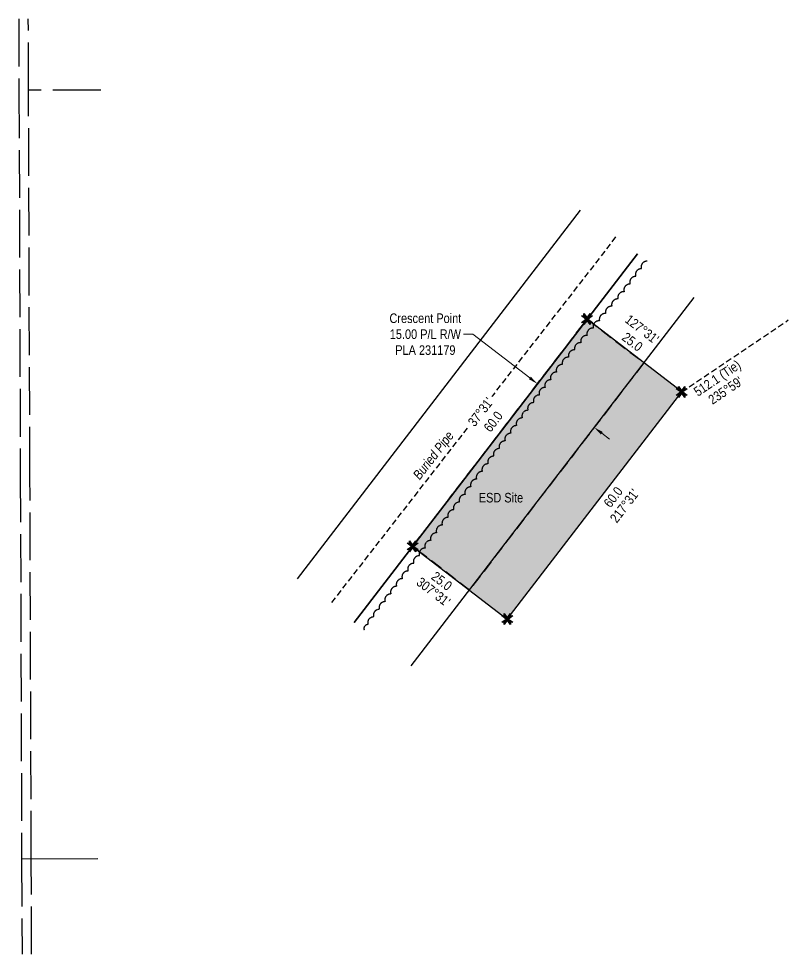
# Model space of a CAD drawing. Extents: x 515119 to 516954, y 6027094 to 6028081.
# Drawn here: x 516148 to 516954, y 6027102 to 6028081 of the extents above; entities that cross this region are included whole.
import ezdxf
from ezdxf.enums import TextEntityAlignment as Align

# ---------------------------------------------------------------- set-up
doc = ezdxf.new("R2010")
doc.units = 0
doc.header["$LTSCALE"] = 5
doc.header["$PDSIZE"] = 0.5
for name, pattern in [('0', [1, 1, 0]), ('foc-ACCESSROAD', [3.75, 2.5, -1.25]), ('foc-QUARTERLINE', [33, 25, -3, 2, -3]), ('foc-TIELINE', [1.875, 1.25, -0.625]), ('foc-UNSURVEYED', [12.5, 10, -2.5]), ('UG_PIPE', [1.875, 1.25, -0.625])]:
    doc.linetypes.add(name, pattern=pattern)
doc.layers.get('Defpoints').update_dxf_attribs({"color": 9})
for name, color, linetype in [('AS-PIPE-UG', 44, 'UG_PIPE'), ('AS-PIPE-UG-T', 44, 'Continuous'), ('C-RW', 13, 'Continuous'), ('C-WS', 13, 'foc-ACCESSROAD'), ('F-RW', 190, 'Continuous'), ('L-BD', 7, 'Continuous'), ('L-MON', 1, 'Continuous'), ('L-SECQ', 8, 'foc-QUARTERLINE'), ('L-TIE', 7, 'foc-TIELINE'), ('L-USEC', 7, 'foc-UNSURVEYED'), ('P-PROPOSED', 10, 'Continuous'), ('P-PROPOSED-H', 21, 'Continuous'), ('T-BUSH', 110, '0')]:
    doc.layers.add(name, color=color, linetype=linetype)
doc.layers.add('C-RW-T', color=13, linetype='Continuous', lineweight=9)
doc.layers.add('C-WS-T', color=13, linetype='Continuous', lineweight=9)
doc.layers.add('WITHIN DISPO', color=6, linetype='Continuous', plot=False)
doc.styles.add('80CG', font='ARIALN.TTF', dxfattribs={"height": 10})
doc.styles.add('80L', font='ARIALN.TTF', dxfattribs={"height": 10})
doc.dimstyles.new('Compass 5 000', dxfattribs={"dimscale": 5, "dimtxt": 9, "dimasz": 2, "dimexe": 0.2, "dimexo": 0.0625, "dimgap": 0.5, "dimtad": 0, "dimtih": 1, "dimtoh": 1, "dimzin": 0, "dimdsep": 46, "dimtxsty": '80CG', "dimcen": 0.1, "dimse1": 1, "dimse2": 1, "dimclrd": 256, "dimclrt": 256, "dimaunit": 1, "dimadec": 4, "dimazin": 0, "dimtfac": 0.06, "dimtofl": 0, "dimtmove": 0, "dimatfit": 1, "dimfxl": 0.2, "dimtolj": 1, "dimtzin": 0, "dimlwd": -1, "dimarcsym": 0})

# ---------------------------------------------------------------- blocks, each defined once
blk = doc.blocks.new('TEMP')
h = blk.add_hatch(color=255)
h.dxf.hatch_style = 1
h.paths.add_polyline_path([(0, 0.25), (-0.67, 1.15), (-0.67, 0.67), (-1.15, 0.67), (-0.25, 0), (-1.15, -0.67), (-0.67, -0.67), (-0.67, -1.15), (0, -0.25), (0.67, -1.15), (0.67, -0.67), (1.15, -0.67), (0.25, 0), (1.15, 0.67), (0.67, 0.67), (0.67, 1.15)])
h = blk.add_hatch(color=1)
h.dxf.hatch_style = 1
h.paths.add_polyline_path([(0, 0.08), (-0.57, 0.85), (-0.57, 0.57), (-0.85, 0.57), (-0.08, 0), (-0.85, -0.57), (-0.57, -0.57), (-0.57, -0.85), (0, -0.08), (0.57, -0.85), (0.57, -0.57), (0.85, -0.57), (0.08, 0), (0.85, 0.57), (0.57, 0.57), (0.57, 0.85)])
at = {"color": 1}
for p, q in [((-0.08, 0), (0.08, 0)), ((0, 0.08), (0, -0.08))]:
    blk.add_line(p, q, dxfattribs=at)
at = {"color": 255, "flags": 128}
blk.add_lwpolyline([(-0.25, 0), (-1.15, 0.67), (-0.67, 0.67), (-0.67, 1.15), (0, 0.25), (0.67, 1.15), (0.67, 0.67), (1.15, 0.67), (0.25, 0), (1.15, -0.67), (0.67, -0.67), (0.67, -1.15), (0, -0.25), (-0.67, -1.15), (-0.67, -0.67), (-1.15, -0.67)], close=True, dxfattribs=at)
at = {"color": 1, "flags": 128}
blk.add_lwpolyline([(-0.08, 0), (-0.85, 0.57), (-0.57, 0.57), (-0.57, 0.85), (0, 0.08), (0.57, 0.85), (0.57, 0.57), (0.85, 0.57), (0.08, 0), (0.85, -0.57), (0.57, -0.57), (0.57, -0.85), (0, -0.08), (-0.57, -0.85), (-0.57, -0.57), (-0.85, -0.57)], close=True, dxfattribs=at)
blk = doc.blocks.new('*D1114')
at = {"layer": 'C-RW-T', "transparency": 16777216}
for p, q in [((516623.48, 6027751.02), (516613.48, 6027751.02)), ((516683.12, 6027705.21), (516623.48, 6027751.02)), ((516758.44, 6027647.37), (516766.37, 6027641.28))]:
    blk.add_line(p, q, dxfattribs=at)
for points in [[(516684.14, 6027706.54), (516682.11, 6027703.89), (516691.05, 6027699.12)], [(516759.45, 6027648.7), (516757.42, 6027646.05), (516750.51, 6027653.47)]]:
    blk.add_solid(points, dxfattribs=at)
at = {"layer": 'Defpoints', "color": 0, "transparency": 16777216}
for p in [(516750.51, 6027653.47), (516518.13, 6027473.97), (516577.58, 6027428.31)]:
    blk.add_point(p, dxfattribs=at)
at = {"layer": 'C-RW-T', "transparency": 16777216, "insert": (516573.72, 6027751.02), "char_height": 10, "attachment_point": 5, "style": '80CG'}
blk.add_mtext('\\A1;Crescent Point\\P15.00 P/L R/W\\PPLA 231179', dxfattribs=at)

msp = doc.modelspace()

# ---------------------------------------------------------------- hatches: boundary and pattern name
at = {"layer": 'P-PROPOSED-H'}
h = msp.add_hatch(color=256, dxfattribs=at)
h.dxf.hatch_style = 1
h.paths.add_polyline_path([(516560.391, 6027528.989), (516659.476, 6027452.892), (516842.109, 6027690.695), (516743.024, 6027766.792)])

# ---------------------------------------------------------------- linework, layer by layer
at = {"layer": 'AS-PIPE-UG', "flags": 128}
msp.add_lwpolyline([(516772.785, 6027852.801), (516755.61, 6027830.242), (516474.295, 6027468.741)], dxfattribs=at)
at = {"layer": 'C-RW', "flags": 128}
for points in [[(516795.614, 6027835.268), (516499.345, 6027449.502)], [(516558.796, 6027403.844), (516855.065, 6027789.61)]]:
    msp.add_lwpolyline(points, dxfattribs=at)
at = {"layer": 'C-WS', "flags": 128}
msp.add_lwpolyline([(516619.842, 6027483.331), (516560.391, 6027528.989), (516743.024, 6027766.792), (516802.475, 6027721.134)], close=True, dxfattribs=at)
at = {"layer": 'F-RW'}
for points in [[(516439.895, 6027495.161), (516736.163, 6027880.926)], [(516795.614, 6027835.268), (516499.345, 6027449.502)]]:
    msp.add_lwpolyline(points, dxfattribs=at)
at = {"layer": 'L-SECQ', "flags": 128}
msp.add_lwpolyline([(516151.166, 6027202.071), (516231.006, 6027202.319)], dxfattribs=at)
at = {"layer": 'L-TIE'}
msp.add_line((516842.109, 6027690.695), (516953.613, 6027765.957), dxfattribs=at)
at = {"layer": 'L-USEC'}
for p, q in [((516148.072, 6028081.162), (516148.336, 6028006.262)), ((516158.389, 6028006.286), (516158.125, 6028081.203)), ((516148.336, 6028006.262), (516149.751, 6027604.171)), ((516233.961, 6028006.525), (516158.389, 6028006.286)), ((516159.804, 6027604.197), (516158.389, 6028006.286)), ((516149.751, 6027604.171), (516151.166, 6027202.079)), ((516161.22, 6027202.103), (516159.804, 6027604.197)), ((516151.166, 6027202.091), (516151.58, 6027102.124)), ((516161.633, 6027102.155), (516161.22, 6027202.103))]:
    msp.add_line(p, q, dxfattribs=at)
at = {"layer": 'P-PROPOSED'}
msp.add_lwpolyline([(516560.391, 6027528.989), (516659.476, 6027452.892), (516842.109, 6027690.695), (516743.024, 6027766.792)], close=True, dxfattribs=at)
at = {"layer": 'T-BUSH', "flags": 128}
msp.add_lwpolyline([(516805.795, 6027827.507, 0.5205671), (516799.829, 6027819.488, 0.5205671), (516793.864, 6027811.469, 0.5205671), (516787.899, 6027803.449, 0.5205671), (516781.837, 6027795.507, 0.5205671), (516775.368, 6027787.888, 0.5205671), (516768.9, 6027780.268, 0.5205671), (516762.431, 6027772.649, 0.5205671), (516755.963, 6027765.03, 0.5205671), (516749.494, 6027757.41, 0.5205671), (516743.026, 6027749.791, 0.5205671), (516736.558, 6027742.172, 0.5205671), (516730.089, 6027734.552, 0.5205671), (516723.621, 6027726.933, 0.5205671), (516717.152, 6027719.314, 0.5205671), (516711.009, 6027711.435, 0.5205671), (516705.03, 6027703.426, 0.5205671), (516699.05, 6027695.418, 0.5205671), (516693.071, 6027687.409, 0.5205671), (516687.091, 6027679.4, 0.5205671), (516681.112, 6027671.392, 0.5205671), (516675.132, 6027663.383, 0.5205671), (516669.153, 6027655.374, 0.5205671), (516663.173, 6027647.365, 0.5205671), (516657.193, 6027639.357, 0.5205671), (516651.214, 6027631.348, 0.5205671), (516645.234, 6027623.339, 0.5205671), (516639.255, 6027615.331, 0.5205671), (516633.275, 6027607.322, 0.5205671), (516627.296, 6027599.313, 0.5205671), (516621.316, 6027591.304, 0.5205671), (516615.336, 6027583.296, 0.5205671), (516609.357, 6027575.287, 0.5205671), (516603.377, 6027567.278, 0.5205671), (516597.398, 6027559.27, 0.5205671), (516591.418, 6027551.261, 0.5205671), (516585.439, 6027543.252, 0.5205671), (516579.459, 6027535.243, 0.5205671), (516573.48, 6027527.235, 0.5205671), (516567.5, 6027519.226, 0.5205671), (516561.52, 6027511.217, 0.5205671), (516555.541, 6027503.208, 0.5205671), (516549.561, 6027495.2, 0.5205671), (516543.582, 6027487.191, 0.5205671), (516537.602, 6027479.182, 0.5205671), (516531.623, 6027471.174, 0.5205671), (516525.643, 6027463.165, 0.5205671), (516519.663, 6027455.156, 0.5205671), (516513.684, 6027447.147, 0.5205671), (516509.6, 6027441.678, 0.5205671)], format="xyb", dxfattribs=at)
at = {"layer": 'WITHIN DISPO', "color": 3, "flags": 128}
msp.add_lwpolyline([(516499.345, 6027449.502), (516795.614, 6027835.268)], dxfattribs=at)

# ---------------------------------------------------------------- block references
at = {"layer": 'L-MON', "color": 3, "xscale": 4.99736615, "yscale": 4.99736615, "zscale": 4.99736615}
for p in [(516743.024, 6027766.792), (516842.109, 6027690.695), (516560.391, 6027528.989), (516659.476, 6027452.892)]:
    msp.add_blockref('TEMP', p, dxfattribs=at)

# ---------------------------------------------------------------- texts
at = {"layer": 'AS-PIPE-UG-T', "insert": (516559.895, 6027604.072), "char_height": 9.99473, "attachment_point": 1, "rotation": 52.110464, "style": '80L'}
msp.add_mtext_dynamic_manual_height_columns('{\\fArial Narrow|b0|i1|c0|p34;Buried Pipe}', width=60.28186, gutter_width=50, heights=[0], dxfattribs=at)
at = {"layer": 'C-WS-T', "insert": (516629.648, 6027584.975), "char_height": 9.9947, "attachment_point": 1, "style": '80L'}
msp.add_mtext_dynamic_manual_height_columns('ESD Site', width=46.0755, gutter_width=50, heights=[0], dxfattribs=at)
at = {"layer": 'L-BD', "color": 3, "style": '80L'}
for s, height, rotation, p in [('512.1 (Tie)', 9.99473, 34.0182, (516879.916, 6027704.072)), ("235°59'", 9.9947, 34.0182, (516887.884, 6027692.267)), ('60.0', 9.9947, 52.4757, (516770.302, 6027580.596)), ("217°31'", 9.9947, 52.4757, (516782.192, 6027571.465)), ("307°31'", 9.9947, 322.4757, (516582.238, 6027481.427)), ('25.0', 9.9947, 322.4757, (516590.913, 6027492.723))]:
    msp.add_text(s, height=height, rotation=rotation, dxfattribs=at).set_placement(p, align=Align.MIDDLE)
at = {"layer": 'L-BD', "color": 3, "insert": (516803.603, 6027760.205), "char_height": 9.99473, "width": 39.4397, "attachment_point": 2, "rotation": 322.4757, "style": '80L'}
msp.add_mtext("127°31' 25.0", dxfattribs=at)

# ---------------------------------------------------------------- dimensions: what is measured, and where the dimension line sits
at = {"layer": 'C-RW-T', "color": 3}
dim = msp.add_linear_dim(base=(516750.506, 6027653.465), p1=(516518.133, 6027473.965), p2=(516577.584, 6027428.307), angle=322.475699, text='Crescent Point\\P15.00 P/L R/W\\PPLA 231179', dimstyle='Compass 5 000', dxfattribs=at)
dim.commit()
dim.dimension.update_dxf_attribs({"geometry": '*D1114', "text_midpoint": (516573.721, 6027751.02), "dimtype": 161})

# ---------------------------------------------------------------- next in the draw order: texts
at = {"layer": 'L-BD', "color": 3, "insert": (516627.57, 6027672.769), "char_height": 9.99473, "width": 36.89825, "attachment_point": 2, "rotation": 52.4757, "style": '80L', "bg_fill": 3, "box_fill_scale": 1.15, "bg_fill_color": 256, "bg_fill_true_color": 256, "bg_fill_transparency": 0}
msp.add_mtext("37°31' 60.0", dxfattribs=at)

doc.saveas('drawing.dxf')
